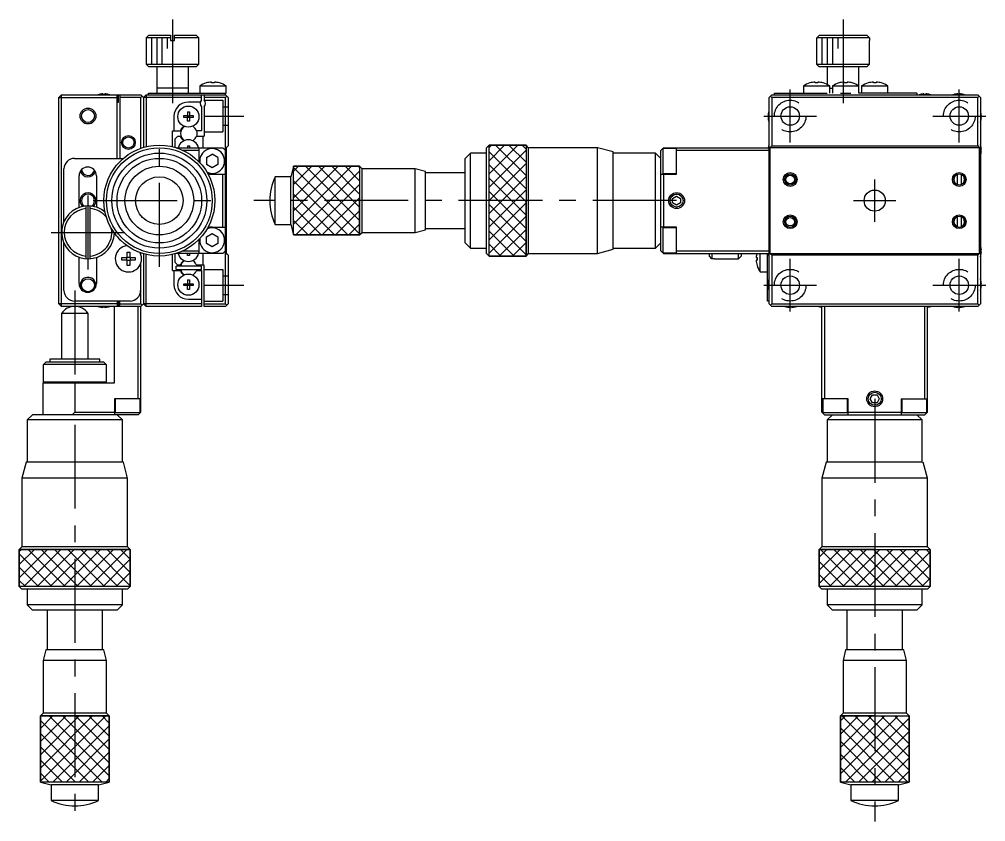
# Model space of a CAD drawing. Extents: x -3 to 373, y -8 to 262.
# Drawn here: x 190 to 372.9, y 58.8 to 210.7 of the extents above; entities that cross this region are included whole.
import ezdxf

# ---------------------------------------------------------------- set-up
doc = ezdxf.new("R2010")
doc.units = 0
doc.header["$LTSCALE"] = 0.5
doc.linetypes.add('CENTER', pattern=[50.8, 31.75, -6.35, 6.35, -6.35])
doc.linetypes.add('DASHED', pattern=[19.05, 12.7, -6.35])
for name, color, linetype in [('MSM_CENTER', 1, 'CENTER'), ('MSM_CONTINUOUS', 7, 'CONTINUOUS'), ('MSM_DASHED', 4, 'DASHED'), ('MSM_NARROW', 5, 'CONTINUOUS')]:
    doc.layers.add(name, color=color, linetype=linetype)

msp = doc.modelspace()

# ---------------------------------------------------------------- linework, layer by layer
at = {"layer": 'MSM_CENTER'}
for p, q in [((219, 210.65), (219, 193.65)), ((345.905071, 210.65), (345.905071, 192.764572)), ((335.905071, 187.35), (335.905071, 197.35)), ((367.905071, 187.35), (367.905071, 197.35)), ((225, 192.35), (232.5, 192.35)), ((330.905071, 192.35), (340.905071, 192.35)), ((362.905071, 192.35), (372.905071, 192.35)), ((216.5, 163.85), (216.5, 188.85)), ((351.905071, 172.35), (351.905071, 180.35)), ((203, 163.35), (203, 177.35)), ((204, 176.35), (229, 176.35)), ((314.405071, 176.35), (234.405071, 176.35)), ((347.905071, 176.35), (355.905071, 176.35)), ((196, 170.35), (210, 170.35)), ((335.905071, 155.35), (335.905071, 165.35)), ((367.905071, 155.35), (367.905071, 165.35)), ((200.5, 159.35), (200.5, 58.85)), ((225, 160.35), (232.5, 160.35)), ((330.905071, 160.35), (340.905071, 160.35)), ((362.905071, 160.35), (372.905071, 160.35)), ((351.905071, 138.85), (351.905071, 58.85))]:
    msp.add_line(p, q, dxfattribs=at)
at = {"layer": 'MSM_CONTINUOUS'}
for p, q in [((214.5, 207.65), (214, 207.15)), ((214, 207.15), (214, 202.15)), ((218.6, 207.15), (214, 207.15)), ((214.5, 207.65), (218.6, 207.65)), ((218.6, 207.65), (218.6, 206.65)), ((219.4, 207.65), (223.5, 207.65)), ((219.4, 206.65), (219.4, 207.65)), ((224, 207.15), (219.4, 207.15)), ((224, 207.15), (223.5, 207.65)), ((224, 202.15), (224, 207.15)), ((340.921096, 207.15), (341.422884, 207.65)), ((350.889045, 207.15), (340.921096, 207.15)), ((340.921096, 206.65), (340.921096, 207.15)), ((341.422884, 207.65), (350.387258, 207.65)), ((350.387258, 207.65), (350.889045, 207.15)), ((350.889045, 207.15), (350.889045, 206.65)), ((218.6, 206.65), (219.4, 206.65)), ((340.905071, 206.65), (340.905071, 202.15)), ((340.905071, 206.65), (340.921096, 206.65)), ((350.889045, 206.65), (350.905071, 206.65)), ((350.905071, 202.15), (350.905071, 206.65)), ((214, 202.15), (214.5, 201.65)), ((214, 202.15), (224, 202.15)), ((223.5, 201.65), (214.5, 201.65)), ((216, 201.65), (216, 196.65)), ((222, 196.65), (222, 201.65)), ((223.5, 201.65), (224, 202.15)), ((340.905071, 202.15), (341.405071, 201.65)), ((340.905071, 202.15), (350.905071, 202.15)), ((350.405071, 201.65), (341.405071, 201.65)), ((342.905071, 201.65), (342.905071, 198.331129)), ((348.905071, 196.65), (348.905071, 201.65)), ((350.405071, 201.65), (350.905071, 202.15)), ((222, 197.65), (216, 197.65)), ((224.15, 198.041657), (224.15, 196.65)), ((224.15, 198.041657), (229.15, 198.041657)), ((225.39141, 198.612581), (225.388067, 198.619436)), ((226.39, 198.612581), (226.39, 198.784953)), ((226.91, 198.612581), (226.39, 198.612581)), ((226.91, 198.784953), (226.91, 198.612581)), ((227.911933, 198.619436), (227.90859, 198.612581)), ((229.15, 196.65), (229.15, 198.041657)), ((338.405071, 198.041657), (338.405071, 196.65)), ((338.405071, 198.041657), (343.405071, 198.041657)), ((339.646481, 198.612581), (339.643138, 198.619436)), ((340.645071, 198.612581), (340.645071, 198.784953)), ((341.165071, 198.612581), (340.645071, 198.612581)), ((341.165071, 198.784953), (341.165071, 198.612581)), ((342.167003, 198.619436), (342.16366, 198.612581)), ((343.405071, 196.65), (343.405071, 198.041657)), ((343.405071, 197.65), (343.905071, 197.65)), ((343.905071, 198.041657), (343.905071, 196.65)), ((343.905071, 198.041657), (348.905071, 198.041657)), ((345.146481, 198.612581), (345.143138, 198.619436)), ((346.145071, 198.612581), (346.145071, 198.784953)), ((346.665071, 198.612581), (346.145071, 198.612581)), ((346.665071, 198.784953), (346.665071, 198.612581)), ((347.667003, 198.619436), (347.66366, 198.612581)), ((349.405071, 198.041657), (349.405071, 196.65)), ((349.405071, 198.041657), (354.405071, 198.041657)), ((350.646481, 198.612581), (350.643138, 198.619436)), ((351.645071, 198.612581), (351.645071, 198.784953)), ((352.165071, 198.612581), (351.645071, 198.612581)), ((352.165071, 198.784953), (352.165071, 198.612581)), ((353.167003, 198.619436), (353.16366, 198.612581)), ((354.405071, 196.65), (354.405071, 198.041657)), ((197.5, 195.85), (198, 196.35)), ((197.5, 195.85), (208.5, 195.85)), ((197.5, 156.85), (197.5, 195.85)), ((198, 196.35), (213, 196.35)), ((198, 156.35), (198, 196.35)), ((205.113639, 196.419522), (205.111384, 196.424144)), ((205.82, 196.419522), (205.82, 196.539859)), ((206.18, 196.419522), (205.82, 196.419522)), ((206.18, 196.539859), (206.18, 196.419522)), ((206.888616, 196.424144), (206.886361, 196.419522)), ((208.5, 184.35), (208.5, 196.35)), ((208.75, 194.95), (208.75, 196.35)), ((209, 196.35), (209, 184.35)), ((213, 195.85), (209, 195.85)), ((213, 196.35), (213.25, 196.1)), ((213.25, 196.1), (213, 195.85)), ((213, 186.249495), (213, 195.85)), ((213.25, 196.1), (213.5, 195.85)), ((214, 196.35), (213.5, 195.85)), ((224.5, 195.85), (213.5, 195.85)), ((213.5, 195.85), (213.5, 186.412306)), ((214, 196.35), (229, 196.35)), ((214, 196.35), (214, 186.548039)), ((214.45, 196.65), (229.15, 196.65)), ((214.45, 196.35), (214.45, 196.65)), ((224.5, 195.411438), (224.5, 196.35)), ((225, 196.35), (225, 195.411438)), ((229, 195.85), (225, 195.85)), ((228.95, 196.65), (228.95, 196.35)), ((229, 196.35), (229.25, 196.1)), ((229.25, 196.1), (229, 195.85)), ((229, 156.85), (229, 195.85)), ((229.25, 196.1), (229.5, 195.85)), ((229.5, 195.85), (229.5, 186.7)), ((332.155071, 196.1), (331.905071, 195.85)), ((331.905071, 156.85), (331.905071, 195.85)), ((332.405071, 196.35), (332.155071, 196.1)), ((332.155071, 196.1), (332.405071, 195.85)), ((332.405071, 196.35), (371.405071, 196.35)), ((332.405071, 195.85), (332.405071, 186.7)), ((371.405071, 195.85), (332.405071, 195.85)), ((332.905071, 196.65), (342.905071, 196.65)), ((332.905071, 196.35), (332.905071, 196.65)), ((345.425275, 196.65), (347.384866, 196.65)), ((359.905071, 196.65), (348.905071, 196.65)), ((359.905071, 196.65), (359.905071, 196.35)), ((360.518709, 196.419522), (360.516455, 196.424144)), ((361.225071, 196.419522), (361.225071, 196.539859)), ((361.585071, 196.419522), (361.225071, 196.419522)), ((361.585071, 196.539859), (361.585071, 196.419522)), ((362.293686, 196.424144), (362.291432, 196.419522)), ((366.918709, 196.419522), (366.916455, 196.424144)), ((367.625071, 196.419522), (367.625071, 196.539859)), ((367.985071, 196.419522), (367.625071, 196.419522)), ((367.985071, 196.539859), (367.985071, 196.419522)), ((368.693686, 196.424144), (368.691432, 196.419522)), ((371.655071, 196.1), (371.405071, 196.35)), ((371.655071, 196.1), (371.405071, 195.85)), ((371.405071, 186.7), (371.405071, 195.85)), ((371.905071, 195.85), (371.655071, 196.1)), ((371.905071, 195.85), (371.905071, 156.85)), ((208.5, 194.95), (208.75, 194.95)), ((224.281754, 195), (222, 195)), ((224.5, 194.088562), (224.5, 189.55)), ((225, 194.088562), (225, 188.55)), ((335.705317, 194.088562), (336.104824, 194.088562)), ((367.705317, 194.088562), (368.104824, 194.088562)), ((219.25, 192.25), (219.25, 189.55)), ((221.113639, 192.43), (221.82, 192.43)), ((221.113639, 192.07), (221.113639, 192.43)), ((221.82, 192.07), (221.113639, 192.07)), ((221.82, 193.136361), (221.82, 192.43)), ((221.82, 193.136361), (222.18, 193.136361)), ((221.830372, 192.419628), (221.82, 192.43)), ((221.830372, 192.080372), (221.82, 192.07)), ((221.82, 191.363639), (221.82, 192.07)), ((221.830372, 192.080372), (221.830372, 192.419628)), ((221.830372, 192.419628), (222.169628, 192.419628)), ((222.169628, 192.080372), (221.830372, 192.080372)), ((222.169628, 192.419628), (222.18, 192.43)), ((222.169628, 192.419628), (222.169628, 192.080372)), ((222.169628, 192.080372), (222.18, 192.07)), ((222.18, 193.136361), (222.18, 192.43)), ((222.18, 192.43), (222.886361, 192.43)), ((222.886361, 192.07), (222.18, 192.07)), ((222.18, 192.07), (222.18, 191.363639)), ((222.886361, 192.43), (222.886361, 192.07)), ((331.715212, 192.43), (331.835549, 192.43)), ((331.835549, 192.07), (331.715212, 192.07)), ((331.830926, 193.138616), (331.835549, 193.136361)), ((331.835549, 192.43), (331.835549, 192.07)), ((371.974592, 193.136361), (371.979215, 193.138616)), ((371.974592, 192.07), (371.974592, 192.43)), ((371.974592, 192.43), (372.094929, 192.43)), ((372.094929, 192.07), (371.974592, 192.07)), ((222.18, 191.363639), (221.82, 191.363639)), ((331.835549, 191.363639), (331.830926, 191.361384)), ((371.979215, 191.361384), (371.974592, 191.363639)), ((219, 186.548039), (219, 189.55)), ((219, 189.55), (220.449194, 189.55)), ((220, 188.55), (219.5, 188.05)), ((220, 188.55), (220.449194, 188.55)), ((220.59936, 189.810095), (220.449194, 189.55)), ((220.449194, 188.55), (220.59936, 188.289905)), ((223.550806, 189.55), (223.40064, 189.810095)), ((223.40064, 188.289905), (223.550806, 188.55)), ((224.5, 189.55), (223.550806, 189.55)), ((223.550806, 188.55), (225, 188.55)), ((224.75, 188.55), (224.75, 186.35)), ((219.5, 186.412306), (219.5, 188.05)), ((221.82, 186.736361), (221.82, 186.35)), ((221.82, 186.736361), (222.18, 186.736361)), ((222.18, 186.736361), (222.18, 186.316476)), ((229.15, 186.35), (229.5, 186.7)), ((278.905071, 186.85), (278.405071, 186.35)), ((278.905071, 186.85), (285.905071, 186.85)), ((278.905071, 165.85), (278.905071, 186.85)), ((286.405071, 186.35), (285.905071, 186.85)), ((285.905071, 186.85), (285.905071, 165.85)), ((331.830926, 186.738616), (331.835549, 186.736361)), ((332.055071, 186.35), (332.405071, 186.7)), ((332.405071, 186.7), (371.405071, 186.7)), ((371.405071, 186.7), (371.755071, 186.35)), ((371.974592, 186.736361), (371.979215, 186.738616)), ((219.701562, 186.35), (228.5, 186.35)), ((224, 185.85), (220.972136, 185.85)), ((224, 186.35), (224, 183.85)), ((225.4, 184.485085), (226.5, 185.120171)), ((227.6, 184.485085), (226.5, 185.120171)), ((229, 185.85), (228.5, 186.35)), ((229.15, 186.35), (229.15, 166.35)), ((275.405071, 185.35), (274.405071, 184.35)), ((278.405071, 185.35), (275.405071, 185.35)), ((275.405071, 167.35), (275.405071, 185.35)), ((278.405071, 166.35), (278.405071, 186.35)), ((299.405071, 186.35), (286.405071, 186.35)), ((286.405071, 166.35), (286.405071, 186.35)), ((302.405071, 185.55), (299.405071, 186.35)), ((299.405071, 166.35), (299.405071, 186.35)), ((302.405071, 167.15), (302.405071, 185.55)), ((310.405071, 185.35), (302.405071, 185.35)), ((311.405071, 184.35), (310.405071, 185.35)), ((310.405071, 167.35), (310.405071, 185.35)), ((311.905071, 186.35), (311.405071, 185.85)), ((311.405071, 166.85), (311.405071, 185.85)), ((314.405071, 186.2), (311.805071, 186.2)), ((311.805071, 186.2), (311.805071, 181.5)), ((311.905071, 186.35), (331.905071, 186.35)), ((314.405071, 181.35), (314.405071, 186.35)), ((331.905071, 185.85), (314.405071, 185.85)), ((332.055071, 186.35), (332.055071, 166.35)), ((371.755071, 186.35), (332.055071, 186.35)), ((371.755071, 166.35), (371.755071, 186.35)), ((371.974592, 185.67), (371.974592, 186.03)), ((371.974592, 186.03), (372.094929, 186.03)), ((372.094929, 185.67), (371.974592, 185.67)), ((371.979215, 184.961384), (371.974592, 184.963639)), ((200.45, 184.35), (209.699265, 184.35)), ((225.4, 184.485085), (225.4, 183.214915)), ((226.5, 182.579829), (225.4, 183.214915)), ((227.6, 183.214915), (226.5, 182.579829)), ((227.6, 184.485085), (227.6, 183.214915)), ((274.405071, 168.35), (274.405071, 184.35)), ((198.45, 172.423041), (198.45, 182.35)), ((226.5, 181.35), (229, 181.35)), ((228.5, 171.35), (228.5, 181.35)), ((241.905071, 182.85), (241.405071, 180.85)), ((241.905071, 182.85), (254.405071, 182.85)), ((241.905071, 169.85), (241.905071, 182.85)), ((254.905071, 182.35), (254.405071, 182.85)), ((254.405071, 182.85), (254.405071, 169.85)), ((264.905071, 182.35), (254.905071, 182.35)), ((254.905071, 170.35), (254.905071, 182.35)), ((266.905071, 181.85), (264.905071, 182.35)), ((264.905071, 170.35), (264.905071, 182.35)), ((266.905071, 170.85), (266.905071, 181.85)), ((274.405071, 181.6), (266.905071, 181.6)), ((311.405071, 181.35), (314.405071, 181.35)), ((311.805071, 181.5), (314.405071, 181.5)), ((311.905071, 181.35), (311.905071, 171.35)), ((367.505071, 181.348389), (367.505071, 179.351611)), ((368.305071, 179.351611), (368.305071, 181.348389)), ((201.3, 175.052127), (201.3, 181.05)), ((204.6, 181.05), (204.6, 175.087088)), ((241.405071, 180.85), (238.418238, 180.85)), ((238.418238, 171.85), (238.418238, 180.85)), ((241.405071, 171.85), (241.405071, 180.85)), ((313.655071, 176.783013), (314.405071, 177.216025)), ((313.655071, 175.916987), (313.655071, 176.783013)), ((314.405071, 175.483975), (313.655071, 175.916987)), ((314.405071, 177.216025), (315.155071, 176.783013)), ((315.155071, 175.916987), (314.405071, 175.483975)), ((315.155071, 176.783013), (315.155071, 175.916987)), ((202.6, 175.333974), (202.6, 165.366026)), ((203.4, 165.366026), (203.4, 175.333974)), ((367.505071, 173.348389), (367.505071, 171.351611)), ((368.305071, 171.351611), (368.305071, 173.348389)), ((225.4, 169.485085), (226.5, 170.120171)), ((226.5, 171.35), (229, 171.35)), ((226.5, 170.120171), (227.6, 169.485085)), ((238.418238, 171.85), (241.405071, 171.85)), ((241.405071, 171.85), (241.905071, 169.85)), ((254.405071, 169.85), (254.905071, 170.35)), ((254.905071, 170.35), (264.905071, 170.35)), ((264.905071, 170.35), (266.905071, 170.85)), ((266.905071, 171.1), (274.405071, 171.1)), ((314.405071, 171.35), (311.405071, 171.35)), ((314.405071, 171.2), (311.805071, 171.2)), ((311.805071, 171.2), (311.805071, 166.5)), ((314.405071, 166.35), (314.405071, 171.35)), ((198.45, 159.35), (198.45, 168.276959)), ((224, 168.85), (224, 166.35)), ((225.4, 168.214915), (225.4, 169.485085)), ((227.6, 169.485085), (227.6, 168.214915)), ((254.405071, 169.85), (241.905071, 169.85)), ((274.405071, 168.35), (275.405071, 167.35)), ((310.405071, 167.35), (311.405071, 168.35)), ((210.39, 165.61), (210.39, 166.60859)), ((210.39, 166.60859), (210.91, 166.60859)), ((210.91, 166.60859), (210.91, 165.61)), ((212.95, 166.468325), (212.95, 166.329796)), ((213, 166.202936), (213, 166.450505)), ((220.972136, 166.85), (224, 166.85)), ((226.5, 167.579829), (225.4, 168.214915)), ((227.6, 168.214915), (226.5, 167.579829)), ((228.5, 166.35), (229, 166.85)), ((275.405071, 167.35), (278.405071, 167.35)), ((299.405071, 166.35), (302.405071, 167.15)), ((302.405071, 167.35), (310.405071, 167.35)), ((311.405071, 166.85), (311.905071, 166.35)), ((311.805071, 166.5), (314.405071, 166.5)), ((314.405071, 166.85), (331.905071, 166.85)), ((371.974592, 167.736361), (371.979215, 167.738616)), ((371.974592, 166.67), (371.974592, 167.03)), ((371.974592, 167.03), (372.094929, 167.03)), ((372.094929, 166.67), (371.974592, 166.67)), ((201.3, 160.65), (201.3, 165.647873)), ((204.6, 165.612912), (204.6, 160.65)), ((209.39141, 165.09), (209.39141, 165.61)), ((209.39141, 165.61), (210.39, 165.61)), ((210.39, 165.09), (209.39141, 165.09)), ((210.348625, 165.09), (210.348625, 165.61)), ((210.39, 165.651375), (210.91, 165.651375)), ((210.39, 164.09141), (210.39, 165.09)), ((210.91, 165.048625), (210.39, 165.048625)), ((210.91, 165.61), (211.90859, 165.61)), ((211.90859, 165.09), (210.91, 165.09)), ((210.91, 165.09), (210.91, 164.09141)), ((210.951375, 165.61), (210.951375, 165.09)), ((211.90859, 165.61), (211.90859, 165.09)), ((213.5, 166.287694), (213.5, 156.85)), ((214, 156.35), (214, 166.151961)), ((219, 163.15), (219, 166.151961)), ((219.5, 164.65), (219.5, 166.287694)), ((219.5, 164.65), (220, 164.15)), ((228.5, 166.35), (219.701562, 166.35)), ((221.82, 165.963639), (221.82, 166.35)), ((222.18, 165.963639), (221.82, 165.963639)), ((222.18, 166.383524), (222.18, 165.963639)), ((224.75, 166.35), (224.75, 164.15)), ((229.5, 166), (229.15, 166.35)), ((229.5, 166), (229.5, 156.85)), ((278.405071, 166.35), (278.905071, 165.85)), ((285.905071, 165.85), (278.905071, 165.85)), ((285.905071, 165.85), (286.405071, 166.35)), ((286.405071, 166.35), (299.405071, 166.35)), ((311.905071, 166.35), (331.905071, 166.35)), ((320.605071, 165.867813), (320.605071, 166.35)), ((321.105071, 165.366026), (320.605071, 165.867813)), ((321.105071, 166.35), (321.105071, 165.366026)), ((321.605071, 165.366026), (321.105071, 165.366026)), ((321.605071, 165.35), (321.605071, 165.366026)), ((321.605071, 165.35), (326.105071, 165.35)), ((326.105071, 165.35), (326.105071, 166.35)), ((326.105071, 165.35), (326.605071, 165.85)), ((326.605071, 166.35), (326.605071, 165.85)), ((329.470118, 165.61), (329.64249, 165.61)), ((329.64249, 165.09), (329.470118, 165.09)), ((329.64249, 165.61), (329.64249, 165.09)), ((330.213413, 162.85), (330.213413, 166.35)), ((331.605071, 157.35), (331.605071, 166.35)), ((331.835549, 165.963639), (331.830926, 165.961384)), ((332.405071, 166), (332.055071, 166.35)), ((332.055071, 166.35), (371.755071, 166.35)), ((332.405071, 166), (332.405071, 156.85)), ((371.405071, 166), (332.405071, 166)), ((371.755071, 166.35), (371.405071, 166)), ((371.405071, 156.85), (371.405071, 166)), ((371.979215, 165.961384), (371.974592, 165.963639)), ((210.91, 164.09141), (210.39, 164.09141)), ((212.95, 164.370204), (212.95, 159.35)), ((213, 156.85), (213, 164.497064)), ((219, 163.15), (220.449194, 163.15)), ((219.25, 163.15), (219.25, 160.45)), ((224.5, 163.95), (219.7, 163.95)), ((219.7, 163.35), (219.7, 163.95)), ((219.7, 163.35), (224.5, 163.35)), ((220.449194, 164.15), (220, 164.15)), ((220.449194, 164.15), (220.59936, 164.410095)), ((220.59936, 162.889905), (220.449194, 163.15)), ((223.40064, 164.410095), (223.550806, 164.15)), ((223.550806, 163.15), (223.40064, 162.889905)), ((225, 164.15), (223.550806, 164.15)), ((223.550806, 163.15), (224.5, 163.15)), ((224.5, 163.35), (224.5, 163.95)), ((224.5, 163.15), (224.5, 156.35)), ((225, 156.35), (225, 164.15)), ((329.64249, 164.09141), (329.635635, 164.088067)), ((330.213413, 162.85), (331.605071, 162.85)), ((221.82, 161.336361), (221.82, 160.63)), ((221.82, 161.336361), (222.18, 161.336361)), ((222.18, 161.336361), (222.18, 160.63)), ((331.830926, 161.338616), (331.835549, 161.336361)), ((371.974592, 161.336361), (371.979215, 161.338616)), ((221.113639, 160.63), (221.82, 160.63)), ((221.113639, 160.27), (221.113639, 160.63)), ((221.82, 160.27), (221.113639, 160.27)), ((221.830372, 160.619628), (221.82, 160.63)), ((221.830372, 160.280372), (221.82, 160.27)), ((221.82, 159.563639), (221.82, 160.27)), ((222.18, 159.563639), (221.82, 159.563639)), ((221.830372, 160.280372), (221.830372, 160.619628)), ((221.830372, 160.619628), (222.169628, 160.619628)), ((222.169628, 160.280372), (221.830372, 160.280372)), ((222.169628, 160.619628), (222.18, 160.63)), ((222.169628, 160.619628), (222.169628, 160.280372)), ((222.169628, 160.280372), (222.18, 160.27)), ((222.18, 160.63), (222.886361, 160.63)), ((222.886361, 160.27), (222.18, 160.27)), ((222.18, 160.27), (222.18, 159.563639)), ((222.886361, 160.63), (222.886361, 160.27)), ((331.715212, 160.63), (331.835549, 160.63)), ((331.835549, 160.27), (331.715212, 160.27)), ((331.835549, 159.563639), (331.830926, 159.561384)), ((331.835549, 160.63), (331.835549, 160.27)), ((371.974592, 160.27), (371.974592, 160.63)), ((371.974592, 160.63), (372.094929, 160.63)), ((372.094929, 160.27), (371.974592, 160.27)), ((371.979215, 159.561384), (371.974592, 159.563639)), ((210.95, 157.35), (200.45, 157.35)), ((208.5, 157.35), (208.5, 156.35)), ((208.75, 157.35), (208.75, 156.35)), ((209, 156.35), (209, 157.35)), ((222, 157.7), (224.5, 157.7)), ((331.905071, 157.35), (331.605071, 157.35)), ((208.5, 156.85), (197.5, 156.85)), ((198, 156.35), (197.5, 156.85)), ((213, 156.35), (198, 156.35)), ((205.111384, 156.275856), (205.113639, 156.280478)), ((205.82, 156.160141), (205.82, 156.280478)), ((205.82, 156.280478), (206.18, 156.280478)), ((206.18, 156.280478), (206.18, 156.160141)), ((206.886361, 156.280478), (206.888616, 156.275856)), ((208, 141.85), (208, 156.35)), ((209, 156.85), (213, 156.85)), ((212.5, 138.85), (212.5, 156.35)), ((213, 156.85), (213.25, 156.6)), ((213.25, 156.6), (213, 156.35)), ((213, 136.35), (213, 156.35)), ((213.25, 156.6), (213.5, 156.85)), ((224.5, 156.85), (213.5, 156.85)), ((214, 156.35), (213.5, 156.85)), ((224.5, 156.35), (214, 156.35)), ((225, 156.85), (229, 156.85)), ((229, 156.35), (225, 156.35)), ((229, 156.85), (229.25, 156.6)), ((229.25, 156.6), (229, 156.35)), ((229.5, 156.85), (229.25, 156.6)), ((331.905071, 156.85), (332.155071, 156.6)), ((332.405071, 156.85), (332.155071, 156.6)), ((332.155071, 156.6), (332.405071, 156.35)), ((332.405071, 156.85), (371.405071, 156.85)), ((371.405071, 156.35), (332.405071, 156.35)), ((335.116455, 156.275856), (335.118709, 156.280478)), ((335.825071, 156.160141), (335.825071, 156.280478)), ((335.825071, 156.280478), (336.185071, 156.280478)), ((336.185071, 156.280478), (336.185071, 156.160141)), ((336.891432, 156.280478), (336.893686, 156.275856)), ((341.516455, 156.275856), (341.518709, 156.280478)), ((341.905071, 136.35), (341.905071, 156.35)), ((342.405071, 156.35), (342.405071, 138.85)), ((361.405071, 138.85), (361.405071, 156.35)), ((361.905071, 136.35), (361.905071, 156.35)), ((362.291432, 156.280478), (362.293686, 156.275856)), ((366.916455, 156.275856), (366.918709, 156.280478)), ((367.625071, 156.160141), (367.625071, 156.280478)), ((367.625071, 156.280478), (367.985071, 156.280478)), ((367.985071, 156.280478), (367.985071, 156.160141)), ((368.691432, 156.280478), (368.693686, 156.275856)), ((371.405071, 156.85), (371.655071, 156.6)), ((371.405071, 156.35), (371.655071, 156.6)), ((371.655071, 156.6), (371.905071, 156.85)), ((198, 155.008312), (198, 146.35)), ((203, 155.008312), (198, 155.008312)), ((203, 146.35), (203, 155.008312)), ((195.75, 146.35), (195.75, 145.85)), ((205.25, 146.35), (195.75, 146.35)), ((205.25, 145.85), (205.25, 146.35)), ((194.58392, 145.35), (195.091673, 145.85)), ((206.41608, 145.35), (194.58392, 145.35)), ((194.58392, 143.85), (194.58392, 145.35)), ((195.091673, 145.85), (205.908327, 145.85)), ((205.908327, 145.85), (206.41608, 145.35)), ((206.41608, 145.35), (206.41608, 143.85)), ((194.5, 143.85), (194.5, 142.05)), ((194.5, 143.85), (194.58392, 143.85)), ((206.41608, 143.85), (206.5, 143.85)), ((206.5, 142.05), (206.5, 143.85)), ((194.5, 142.05), (194.7, 141.85)), ((194.5, 142.05), (206.5, 142.05)), ((194.5, 141.85), (208, 141.85)), ((194.5, 135.85), (194.5, 141.85)), ((200.500002, 141.85), (200.5, 136.35)), ((206.3, 141.85), (206.5, 142.05)), ((351.039045, 138.85), (351.472058, 139.6)), ((351.472058, 139.6), (352.338083, 139.6)), ((352.338083, 139.6), (352.771096, 138.85)), ((208, 138.85), (208, 135.85)), ((213, 138.85), (208, 138.85)), ((208.15, 138.85), (208.15, 136.25)), ((212.85, 136.25), (212.85, 138.85)), ((346.905071, 138.85), (341.905071, 138.85)), ((342.055071, 138.85), (342.055071, 136.25)), ((346.755071, 136.25), (346.755071, 138.85)), ((346.905071, 135.85), (346.905071, 138.85)), ((351.472058, 138.1), (351.039045, 138.85)), ((352.338083, 138.1), (351.472058, 138.1)), ((352.771096, 138.85), (352.338083, 138.1)), ((356.905071, 138.85), (361.905071, 138.85)), ((356.905071, 138.85), (356.905071, 135.85)), ((357.055071, 138.85), (357.055071, 136.25)), ((361.755071, 136.25), (361.755071, 138.85)), ((192.5, 135.85), (191.5, 134.85)), ((212.5, 135.85), (192.5, 135.85)), ((200, 135.85), (200.5, 136.35)), ((200.5, 136.35), (208, 136.35)), ((208.15, 136.25), (212.85, 136.25)), ((209.5, 134.85), (208.5, 135.85)), ((212.5, 135.85), (213, 136.35)), ((341.905071, 136.35), (342.405071, 135.85)), ((342.055071, 136.25), (346.755071, 136.25)), ((342.405071, 135.85), (361.405071, 135.85)), ((343.905071, 135.85), (342.905071, 134.85)), ((346.905071, 136.35), (356.905071, 136.35)), ((357.055071, 136.25), (361.755071, 136.25)), ((360.905071, 134.85), (359.905071, 135.85)), ((361.405071, 135.85), (361.905071, 136.35)), ((191.5, 134.85), (191.5, 126.85)), ((209.5, 134.85), (191.5, 134.85)), ((209.5, 126.85), (209.5, 134.85)), ((342.905071, 134.85), (342.905071, 126.85)), ((360.905071, 134.85), (342.905071, 134.85)), ((360.905071, 126.85), (360.905071, 134.85)), ((191.3, 126.85), (190.5, 123.85)), ((209.7, 126.85), (191.3, 126.85)), ((210.5, 123.85), (209.7, 126.85)), ((342.705071, 126.85), (341.905071, 123.85)), ((360.905071, 126.85), (342.705071, 126.85)), ((361.905071, 123.85), (361.105071, 126.85)), ((190.5, 123.85), (190.5, 110.85)), ((210.5, 123.85), (190.5, 123.85)), ((210.5, 110.85), (210.5, 123.85)), ((341.905071, 123.85), (341.905071, 110.85)), ((361.905071, 123.85), (341.905071, 123.85)), ((361.905071, 110.85), (361.905071, 123.85)), ((190.5, 110.85), (190, 110.35)), ((190, 110.35), (211, 110.35)), ((190, 103.35), (190, 110.35)), ((210.5, 110.85), (190.5, 110.85)), ((211, 110.35), (210.5, 110.85)), ((211, 110.35), (211, 103.35)), ((341.905071, 110.85), (341.405071, 110.35)), ((341.405071, 110.35), (362.405071, 110.35)), ((341.405071, 103.35), (341.405071, 110.35)), ((361.905071, 110.85), (341.905071, 110.85)), ((362.405071, 110.35), (361.905071, 110.85)), ((362.405071, 110.35), (362.405071, 103.35)), ((190, 103.35), (190.5, 102.85)), ((211, 103.35), (190, 103.35)), ((210.5, 102.85), (190.5, 102.85)), ((191.5, 102.85), (191.5, 99.85)), ((209.5, 99.85), (209.5, 102.85)), ((210.5, 102.85), (211, 103.35)), ((341.405071, 103.35), (341.905071, 102.85)), ((362.405071, 103.35), (341.405071, 103.35)), ((361.905071, 102.85), (341.905071, 102.85)), ((342.905071, 102.85), (342.905071, 99.85)), ((360.905071, 99.85), (360.905071, 102.85)), ((361.905071, 102.85), (362.405071, 103.35)), ((191.5, 99.85), (192.5, 98.85)), ((209.5, 99.85), (191.5, 99.85)), ((208.5, 98.85), (192.5, 98.85)), ((195.25, 98.85), (195.25, 91.35)), ((205.75, 91.35), (205.75, 98.85)), ((208.5, 98.85), (209.5, 99.85)), ((342.905071, 99.85), (343.905071, 98.85)), ((360.905071, 99.85), (342.905071, 99.85)), ((359.905071, 98.85), (343.905071, 98.85)), ((346.655071, 98.85), (346.655071, 91.35)), ((357.155071, 91.35), (357.155071, 98.85)), ((359.905071, 98.85), (360.905071, 99.85)), ((195, 91.35), (194.5, 89.35)), ((206, 91.35), (195, 91.35)), ((206.5, 89.35), (206, 91.35)), ((346.405071, 91.35), (345.905071, 89.35)), ((357.405071, 91.35), (346.405071, 91.35)), ((357.905071, 89.35), (357.405071, 91.35)), ((194.5, 89.35), (194.5, 79.35)), ((206.5, 89.35), (194.5, 89.35)), ((206.5, 79.35), (206.5, 89.35)), ((345.905071, 89.35), (345.905071, 79.35)), ((357.905071, 89.35), (345.905071, 89.35)), ((357.905071, 79.35), (357.905071, 89.35)), ((194.5, 79.35), (194, 78.85)), ((194, 78.85), (207, 78.85)), ((194, 66.35), (194, 78.85)), ((206.5, 79.35), (194.5, 79.35)), ((207, 78.85), (206.5, 79.35)), ((207, 78.85), (207, 66.35)), ((345.905071, 79.35), (345.405071, 78.85)), ((345.405071, 78.85), (358.405071, 78.85)), ((345.405071, 66.35), (345.405071, 78.85)), ((357.905071, 79.35), (345.905071, 79.35)), ((358.405071, 78.85), (357.905071, 79.35)), ((358.405071, 78.85), (358.405071, 66.35)), ((194, 66.35), (196, 65.85)), ((207, 66.35), (194, 66.35)), ((196, 65.85), (196, 62.863167)), ((205, 65.85), (196, 65.85)), ((205, 65.85), (207, 66.35)), ((205, 62.863167), (205, 65.85)), ((345.405071, 66.35), (347.405071, 65.85)), ((358.405071, 66.35), (345.405071, 66.35)), ((347.405071, 65.85), (347.405071, 62.863167)), ((356.405071, 65.85), (347.405071, 65.85)), ((356.405071, 65.85), (358.405071, 66.35)), ((356.405071, 62.863167), (356.405071, 65.85)), ((205, 62.863167), (196, 62.863167)), ((356.405071, 62.863167), (347.405071, 62.863167))]:
    msp.add_line(p, q, dxfattribs=at)
for centre, radius in [((222, 192.25), 2), ((335.905071, 192.35), 1.75), ((367.905071, 192.35), 1.75), ((203, 192.35), 1.2295), ((210.65, 187.35), 1.0565), ((216.5, 176.35), 10.5), ((216.5, 176.35), 10), ((216.5, 176.35), 9), ((216.5, 176.35), 8), ((216.5, 176.35), 6.5), ((335.905071, 180.35), 1.0565), ((335.905071, 180.35), 0.8), ((367.905071, 180.35), 1.0565), ((216.5, 176.35), 4.5), ((314.405071, 176.35), 1.2295), ((351.905071, 176.35), 2), ((335.905071, 172.35), 1.0565), ((335.905071, 172.35), 0.8), ((367.905071, 172.35), 1.0565), ((203, 160.35), 1.2295), ((222, 160.45), 2), ((335.905071, 160.35), 1.75), ((367.905071, 160.35), 1.75), ((351.905071, 138.85), 1.2295)]:
    msp.add_circle(centre, radius, dxfattribs=at)
for centre, radius, start, end in [((226.65, 194.3), 4.5, 106.285843, 123.748989), ((226.65, 194.3), 4.492483, 93.317816, 106.26943), ((226.65, 194.3), 4.492483, 73.73057, 86.682184), ((226.65, 194.3), 4.5, 56.251011, 73.714157), ((340.905071, 194.3), 4.5, 106.285843, 123.748989), ((340.905071, 194.3), 4.492483, 93.317816, 106.26943), ((340.905071, 194.3), 4.492483, 73.73057, 86.682184), ((340.905071, 194.3), 4.5, 56.251011, 73.714157), ((346.405071, 194.3), 4.5, 106.285843, 123.748989), ((346.405071, 194.3), 4.492483, 93.317816, 106.26943), ((346.405071, 194.3), 4.492483, 73.73057, 86.682184), ((346.405071, 194.3), 4.5, 56.251011, 73.714157), ((351.905071, 194.3), 4.5, 106.285843, 123.748989), ((351.905071, 194.3), 4.492483, 93.317816, 106.26943), ((351.905071, 194.3), 4.492483, 73.73057, 86.682184), ((351.905071, 194.3), 4.5, 56.251011, 73.714157), ((206, 193.35), 3.2, 106.122533, 110.364135), ((206, 193.35), 3.194933, 93.229709, 106.106712), ((206, 193.35), 3.194933, 73.893288, 86.770291), ((206, 193.35), 3.2, 69.635865, 73.877467), ((361.405071, 193.35), 3.2, 106.122533, 110.364135), ((361.405071, 193.35), 3.194933, 93.229709, 106.106712), ((361.405071, 193.35), 3.194933, 73.893288, 86.770291), ((361.405071, 193.35), 3.2, 69.635865, 73.877467), ((367.805071, 193.35), 3.2, 106.122533, 110.364135), ((367.805071, 193.35), 3.194933, 93.229709, 106.106712), ((367.805071, 193.35), 3.194933, 73.893288, 86.770291), ((367.805071, 193.35), 3.2, 69.635865, 73.877467), ((222, 192.25), 2.75, 90, 180), ((225.25, 194.75), 1, 138.590378, 221.40962776), ((224.25, 194.75), 1, 318.590378, 41.409622), ((334.905071, 192.25), 3.194933, 163.893288, 176.770291), ((334.905071, 192.25), 3.194933, 183.229709, 196.106712), ((334.905071, 192.25), 3.2, 159.635865, 163.877467), ((368.905071, 192.25), 3.2, 16.122533, 20.364135), ((368.905071, 192.25), 3.194933, 3.229709, 16.106712), ((368.905071, 192.25), 3.194933, 343.893288, 356.770291), ((222.1, 189.049999), 1.5875, 122.15934, 237.840577), ((222.114905, 188.935095), 1.75, 121.881533, 150), ((221.885095, 188.935095), 1.75, 30, 58.118467), ((334.905071, 192.25), 3.2, 196.122533, 200.364135), ((368.905071, 192.25), 3.2, 339.635865, 343.877467), ((222.1, 189.049999), 1.5875, 341.641601, 18.358475), ((222, 185.85), 2, 14.477512, 165.52246498), ((222.114905, 189.164905), 1.75, 210, 238.118467), ((221.885095, 189.164905), 1.75, 301.881533, 330), ((334.905071, 185.85), 3.194933, 163.893288, 170.996327), ((334.905071, 185.85), 3.2, 159.635865, 163.877467), ((368.905071, 185.85), 3.2, 16.122533, 20.364135), ((368.905071, 185.85), 3.194933, 3.229709, 16.106712), ((226.5, 183.85), 2.35, 245.589869, 188.14992581), ((368.905071, 185.85), 3.2, 339.635865, 343.877467), ((368.905071, 185.85), 3.194933, 343.893288, 356.770291), ((200.45, 182.35), 2, 90, 180), ((226.5, 183.85), 2.5, 180, 183.590007), ((202.95, 181.05), 1.65, 0, 180), ((203, 182.35), 1.2295, 186.4571312, 349.13767247), ((226.5, 183.85), 2.5, 250.149789, 270), ((367.905071, 180.35), 1, 113.578178, 246.421822), ((367.905071, 180.35), 1, 293.578178, 66.421822), ((247.905071, 176.35), 10.5, 154.623066, 205.37695085), ((203, 176.35), 1.2295, 302.003161, 237.996839), ((203, 170.35), 5, 49.768435, 358.15654799), ((203, 170.35), 4.5, 95.099689, 264.900311), ((203, 170.35), 4.5, 39.257833, 84.900311), ((367.905071, 172.35), 1, 113.578178, 246.421822), ((367.905071, 172.35), 1, 293.578178, 66.421822), ((203, 170.35), 4.5, 275.099689, 8.667145), ((226.5, 168.85), 2.35, 171.850073, 114.41008569), ((226.5, 168.85), 2.5, 90, 109.850211), ((210.65, 170.85), 2.5, 213.152236, 233.315223), ((226.5, 168.85), 2.5, 176.409993, 180), ((210.65, 165.35), 2.5, 96.682657, 27.30760928), ((368.905071, 166.85), 3.2, 16.122533, 20.364135), ((368.905071, 166.85), 3.194933, 3.229709, 16.106712), ((368.905071, 166.85), 3.194933, 343.893288, 356.770291), ((222, 166.85), 2, 194.477512, 345.522488), ((222.1, 163.650001), 1.5875, 122.159423, 169.106984), ((222.114905, 163.535095), 1.75, 121.881533, 150), ((221.885095, 163.535095), 1.75, 30, 58.118467), ((333.955071, 165.35), 4.492483, 167.138559, 176.682184), ((333.955071, 165.35), 4.492483, 183.317816, 196.26943), ((334.905071, 166.85), 3.194933, 189.003673, 196.106712), ((334.905071, 166.85), 3.2, 196.122533, 200.364135), ((368.905071, 166.85), 3.2, 339.635865, 343.877467), ((222.1, 163.650001), 1.5875, 190.89309, 237.84066), ((222.114905, 163.764905), 1.75, 210, 238.118467), ((221.885095, 163.764905), 1.75, 301.881533, 330), ((222.1, 163.650001), 1.5875, 341.641525, 349.10691), ((222.1, 163.650001), 1.5875, 10.893016, 18.358399), ((333.955071, 165.35), 4.5, 196.285843, 213.748989), ((334.905071, 160.45), 3.194933, 163.893288, 176.770291), ((334.905071, 160.45), 3.2, 159.635865, 163.877467), ((368.905071, 160.45), 3.2, 16.122533, 20.364135), ((368.905071, 160.45), 3.194933, 3.229709, 16.106712), ((200.45, 159.35), 2, 180, 270), ((202.95, 160.65), 1.65, 180, 0), ((210.95, 159.35), 2, 270, 0), ((222, 160.45), 2.75, 180, 270), ((334.905071, 160.45), 3.194933, 183.229709, 196.106712), ((334.905071, 160.45), 3.2, 196.122533, 200.364135), ((368.905071, 160.45), 3.2, 339.635865, 343.877467), ((368.905071, 160.45), 3.194933, 343.893288, 356.770291), ((200.5, 153.35), 3, 33.55731, 146.44268393), ((206, 159.35), 3.2, 249.635865, 253.877467), ((206, 159.35), 3.194933, 253.893288, 266.770291), ((206, 159.35), 3.194933, 273.229709, 286.106712), ((206, 159.35), 3.2, 286.122533, 290.364135), ((336.005071, 159.35), 3.2, 249.635865, 253.877467), ((336.005071, 159.35), 3.194933, 253.893288, 266.770291), ((336.005071, 159.35), 3.194933, 273.229709, 286.106712), ((336.005071, 159.35), 3.2, 286.122533, 290.364135), ((342.405071, 159.35), 3.2, 249.635865, 253.877467), ((342.405071, 159.35), 3.194933, 253.893288, 260.996327), ((361.405071, 159.35), 3.194933, 279.003673, 286.106712), ((361.405071, 159.35), 3.2, 286.122533, 290.364135), ((367.805071, 159.35), 3.2, 249.635865, 253.877467), ((367.805071, 159.35), 3.194933, 253.893288, 266.770291), ((367.805071, 159.35), 3.194933, 273.229709, 286.106712), ((367.805071, 159.35), 3.2, 286.122533, 290.364135), ((200.5, 72.35), 10.5, 244.623066, 295.37693212), ((351.905071, 72.35), 10.5, 244.623066, 295.37693212)]:
    msp.add_arc(centre, radius, start, end, dxfattribs=at)
at = {"layer": 'MSM_DASHED'}
for p, q in [((225, 195.35), (228.5, 195.35)), ((228.5, 195.35), (228.5, 189.35)), ((228.5, 194.1), (229.5, 194.1)), ((228.5, 190.6), (229.5, 190.6)), ((225, 189.35), (228.5, 189.35)), ((225, 163.35), (228.5, 163.35)), ((228.5, 163.35), (228.5, 157.35)), ((228.5, 162.1), (229.5, 162.1)), ((225, 157.35), (228.5, 157.35)), ((228.5, 158.6), (229.5, 158.6))]:
    msp.add_line(p, q, dxfattribs=at)
for centre in [(335.905071, 192.35), (367.905071, 192.35), (335.905071, 160.35), (367.905071, 160.35)]:
    msp.add_circle(centre, 3, dxfattribs=at)
at = {"layer": 'MSM_NARROW'}
for p, q in [((215, 207.15), (215, 202.15)), ((216, 207.15), (216, 202.15)), ((217, 207.15), (217, 202.15)), ((218, 207.15), (218, 205.15)), ((341.905071, 207.15), (341.905071, 202.15)), ((342.905071, 207.15), (342.905071, 202.15)), ((343.905071, 207.15), (343.905071, 202.15)), ((344.905071, 207.15), (344.905071, 205.15)), ((285.905071, 186.85), (278.905071, 186.85)), ((278.905071, 176.350222), (278.905071, 186.85)), ((278.905071, 186.405071), (279.35, 186.85)), ((278.905071, 183.905071), (281.85, 186.85)), ((278.905071, 181.405071), (284.35, 186.85)), ((280.15, 186.85), (285.905071, 181.094929)), ((282.65, 186.85), (285.905071, 183.594929)), ((285.15, 186.85), (285.905071, 186.094929)), ((278.905071, 178.905071), (285.905071, 185.905071)), ((278.905071, 185.594929), (285.905071, 178.594929)), ((278.905071, 176.405071), (285.905071, 183.405071)), ((278.905071, 183.094929), (285.905071, 176.094929)), ((254.405071, 182.85), (241.905071, 182.85)), ((241.905071, 176.350138), (241.905071, 182.85)), ((241.905071, 181.905071), (242.85, 182.85)), ((241.905071, 179.405071), (245.35, 182.85)), ((241.905071, 176.905071), (247.85, 182.85)), ((241.905071, 174.405071), (250.35, 182.85)), ((241.905071, 171.905071), (252.85, 182.85)), ((241.905071, 182.594929), (254.405071, 170.094929)), ((242.35, 169.85), (254.405071, 181.905071)), ((244.15, 182.85), (254.405071, 172.594929)), ((246.65, 182.85), (254.405071, 175.094929)), ((249.15, 182.85), (254.405071, 177.594929)), ((251.65, 182.85), (254.405071, 180.094929)), ((254.15, 182.85), (254.405071, 182.594929)), ((241.905071, 180.094929), (252.15, 169.85)), ((244.85, 169.85), (254.405071, 179.405071)), ((278.905071, 173.905071), (285.905071, 180.905071)), ((278.905071, 180.594929), (285.905071, 173.594929)), ((241.905071, 177.594929), (249.65, 169.85)), ((278.905071, 171.405071), (285.905071, 178.405071)), ((278.905071, 178.094929), (285.905071, 171.094929)), ((247.35, 169.85), (254.405071, 176.905071)), ((254.405071, 169.85), (254.405071, 176.350138)), ((278.905071, 168.905071), (285.905071, 175.905071)), ((278.905071, 175.594929), (285.905071, 168.594929)), ((285.905071, 165.85), (285.905071, 176.350222)), ((241.905071, 175.094929), (247.15, 169.85)), ((249.85, 169.85), (254.405071, 174.405071)), ((241.905071, 172.594929), (244.65, 169.85)), ((278.905071, 166.405071), (285.905071, 173.405071)), ((278.905071, 173.094929), (285.905071, 166.094929)), ((252.35, 169.85), (254.405071, 171.905071)), ((278.905071, 170.594929), (283.65, 165.85)), ((280.85, 165.85), (285.905071, 170.905071)), ((241.905071, 170.094929), (242.15, 169.85)), ((241.905071, 169.85), (254.405071, 169.85)), ((283.35, 165.85), (285.905071, 168.405071)), ((278.905071, 168.094929), (281.15, 165.85)), ((278.905071, 165.85), (285.905071, 165.85)), ((285.85, 165.85), (285.905071, 165.905071)), ((190, 110.35), (190, 103.35)), ((211, 110.35), (190, 110.35)), ((190, 110), (190.35, 110.35)), ((190, 107.5), (192.85, 110.35)), ((190, 105), (195.35, 110.35)), ((190.85, 103.35), (197.85, 110.35)), ((191.65, 110.35), (198.65, 103.35)), ((193.35, 103.35), (200.35, 110.35)), ((194.15, 110.35), (201.15, 103.35)), ((195.85, 103.35), (202.85, 110.35)), ((196.65, 110.35), (203.65, 103.35)), ((198.35, 103.35), (205.35, 110.35)), ((199.15, 110.35), (206.15, 103.35)), ((200.85, 103.35), (207.85, 110.35)), ((201.65, 110.35), (208.65, 103.35)), ((203.35, 103.35), (210.35, 110.35)), ((204.15, 110.35), (211, 103.5)), ((206.65, 110.35), (211, 106)), ((209.15, 110.35), (211, 108.5)), ((211, 103.35), (211, 110.35)), ((341.405071, 110.35), (341.405071, 103.35)), ((351.904848, 110.35), (341.405071, 110.35)), ((341.405071, 108.905071), (342.85, 110.35)), ((341.405071, 106.405071), (345.35, 110.35)), ((341.405071, 103.905071), (347.85, 110.35)), ((341.65, 110.35), (348.65, 103.35)), ((343.35, 103.35), (350.35, 110.35)), ((344.15, 110.35), (351.15, 103.35)), ((345.85, 103.35), (352.85, 110.35)), ((346.65, 110.35), (353.65, 103.35)), ((348.35, 103.35), (355.35, 110.35)), ((349.15, 110.35), (356.15, 103.35)), ((350.85, 103.35), (357.85, 110.35)), ((351.65, 110.35), (358.65, 103.35)), ((353.35, 103.35), (360.35, 110.35)), ((354.15, 110.35), (361.15, 103.35)), ((355.85, 103.35), (362.405071, 109.905071)), ((356.65, 110.35), (362.405071, 104.594929)), ((359.15, 110.35), (362.405071, 107.094929)), ((361.65, 110.35), (362.405071, 109.594929)), ((362.405071, 103.35), (362.405071, 110.35)), ((190, 109.5), (196.15, 103.35)), ((205.85, 103.35), (211, 108.5)), ((341.405071, 108.094929), (346.15, 103.35)), ((190, 107), (193.65, 103.35)), ((358.35, 103.35), (362.405071, 107.405071)), ((190, 104.5), (191.15, 103.35)), ((208.35, 103.35), (211, 106)), ((341.405071, 105.594929), (343.65, 103.35)), ((360.85, 103.35), (362.405071, 104.905071)), ((211, 103.35), (190, 103.35)), ((210.85, 103.35), (211, 103.5)), ((351.904848, 103.35), (341.405071, 103.35)), ((194, 78.85), (194, 66.35)), ((207, 78.85), (194, 78.85)), ((194, 76.5), (196.35, 78.85)), ((194, 74), (198.85, 78.85)), ((194, 71.5), (201.35, 78.85)), ((194, 69), (203.85, 78.85)), ((194, 66.5), (206.35, 78.85)), ((195.65, 78.85), (207, 67.5)), ((198.15, 78.85), (207, 70)), ((200.65, 78.85), (207, 72.5)), ((203.15, 78.85), (207, 75)), ((205.65, 78.85), (207, 77.5)), ((207, 66.35), (207, 78.85)), ((345.405071, 78.85), (345.405071, 66.35)), ((351.904933, 78.85), (345.405071, 78.85)), ((345.405071, 77.905071), (346.35, 78.85)), ((345.405071, 75.405071), (348.85, 78.85)), ((345.405071, 72.905071), (351.35, 78.85)), ((345.405071, 70.405071), (353.85, 78.85)), ((345.405071, 67.905071), (356.35, 78.85)), ((345.65, 78.85), (358.15, 66.35)), ((348.15, 78.85), (358.405071, 68.594929)), ((350.65, 78.85), (358.405071, 71.094929)), ((353.15, 78.85), (358.405071, 73.594929)), ((355.65, 78.85), (358.405071, 76.094929)), ((358.15, 78.85), (358.405071, 78.594929)), ((358.405071, 66.35), (358.405071, 78.85)), ((194, 78), (205.65, 66.35)), ((196.35, 66.35), (207, 77)), ((346.35, 66.35), (358.405071, 78.405071)), ((194, 75.5), (203.15, 66.35)), ((345.405071, 76.594929), (355.65, 66.35)), ((348.85, 66.35), (358.405071, 75.905071)), ((198.85, 66.35), (207, 74.5)), ((345.405071, 74.094929), (353.15, 66.35)), ((351.35, 66.35), (358.405071, 73.405071)), ((194, 73), (200.65, 66.35)), ((201.35, 66.35), (207, 72)), ((345.405071, 71.594929), (350.65, 66.35)), ((194, 70.5), (198.15, 66.35)), ((353.85, 66.35), (358.405071, 70.905071)), ((194, 68), (195.65, 66.35)), ((203.85, 66.35), (207, 69.5)), ((345.405071, 69.094929), (348.15, 66.35)), ((356.35, 66.35), (358.405071, 68.405071)), ((207, 66.35), (194, 66.35)), ((206.35, 66.35), (207, 67)), ((345.405071, 66.594929), (345.65, 66.35)), ((351.904933, 66.35), (345.405071, 66.35))]:
    msp.add_line(p, q, dxfattribs=at)
for centre, radius in [((203, 192.35), 1.5), ((210.65, 187.35), 1.3), ((335.905071, 180.35), 1.3), ((367.905071, 180.35), 1.3), ((314.405071, 176.35), 1.5), ((335.905071, 172.35), 1.3), ((367.905071, 172.35), 1.3), ((351.905071, 138.85), 1.5)]:
    msp.add_circle(centre, radius, dxfattribs=at)
for centre, start, end in [((203, 182.35), 196.01275067, 339.58205301), ((203, 176.35), 312.59881289, 227.40118711), ((203, 160.35), 344.84993013, 214.07471429)]:
    msp.add_arc(centre, 1.5, start, end, dxfattribs=at)

doc.saveas('drawing.dxf')
